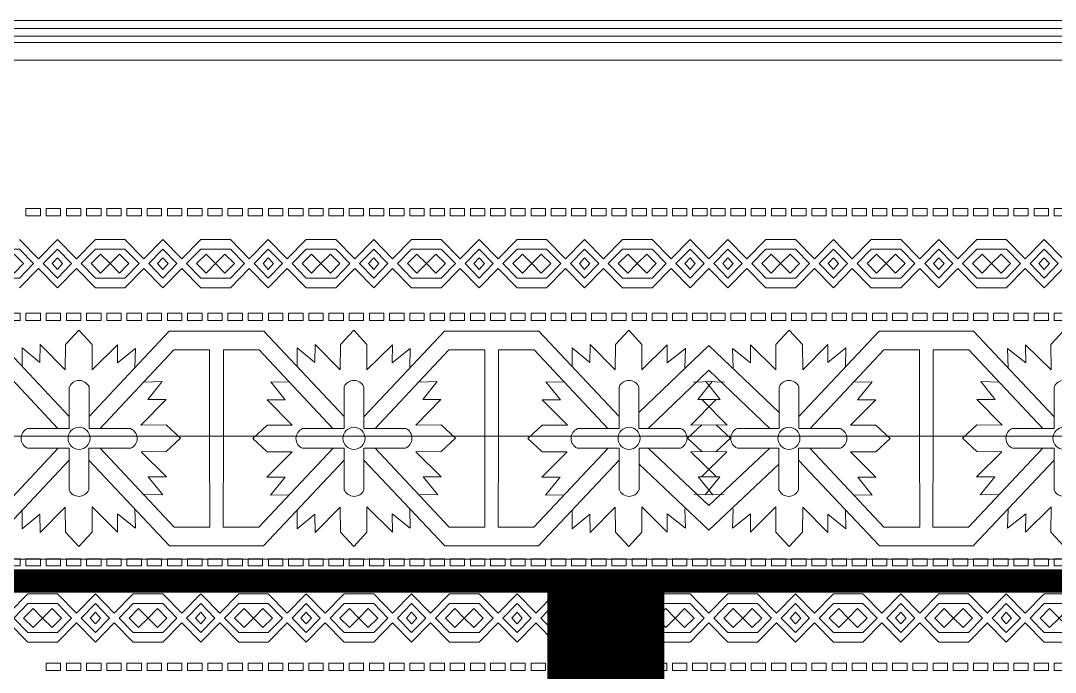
# Model space of a CAD drawing. Header units: inches. Extents: x -813 to 82, y -70 to 268.
# Drawn here: x -101.35 to -57.18, y 88.01 to 115.85 of the extents above; entities that cross this region are included whole.
import ezdxf

# ---------------------------------------------------------------- set-up
doc = ezdxf.new("R2010")
doc.units = ezdxf.units.IN
doc.header["$MEASUREMENT"] = 0
for name, color, linetype, lineweight, true_color in [('Blue', 7, 'Continuous', 0, 0x1081b2), ('Brown', 7, 'Continuous', 0, 0x653e10), ('Cream', 7, 'Continuous', 0, 0xbdbc8f), ('Golden', 7, 'Continuous', 0, 0xefe861), ('Lines', 1, 'Continuous', 5, 0xff0000), ('Orange', 7, 'Continuous', 0, 0xffad5c), ('Sky Blue', 7, 'Continuous', 0, 0x7dc1de)]:
    doc.layers.add(name, color=color, linetype=linetype, lineweight=lineweight, true_color=true_color)
doc.layers.add('Partition Wall', color=6, linetype='Continuous', lineweight=0)
doc.layers.add('Rugs', color=201, linetype='Continuous')
doc.layers.add('Section Line', color=8, linetype='Continuous', plot=False)

# ---------------------------------------------------------------- blocks, each defined once
blk = doc.blocks.new('*U154')
at = {"layer": 'Sky Blue'}
blk.add_lwpolyline([(19.5, 4.8), (19.5, -4.8), (0, -4.8), (0, 4.8)], close=True, dxfattribs=at)
blk = doc.blocks.new('*U155')
at = {"layer": 'Sky Blue', "color": 0, "linetype": 'ByBlock', "lineweight": -2, "transparency": 16777216, "rotation": 90}
for p in [(54814450799.23846, 30362875033.66049), (54814450799.23846, 30362875006.40363), (54814450799.23846, 30362874979.14676), (54814450799.23846, 30362874951.8899), (54814450799.23846, 30362874924.63304), (54814450799.23846, 30362874897.37617), (54814450799.23846, 30362874870.11931), (54814450799.23846, 30362874842.86245), (54814450799.23846, 30362874815.60558), (54814450799.23846, 30362874788.34872), (54814450799.23846, 30362874761.09186), (54814450799.23846, 30362874733.835), (54814450799.23846, 30362874706.57813), (54814450799.23846, 30362874679.32127), (54814450799.23846, 30362874652.0644), (54814450799.23846, 30362874624.80754), (54814450799.23846, 30362874597.55068), (54814450799.23846, 30362874570.29382), (54814450799.23846, 30362874543.03695), (54814450799.23846, 30362874515.78009), (54814450799.23846, 30362874488.52323), (54814450799.23846, 30362874461.26636), (54814450799.23846, 30362874434.0095), (54814450799.23846, 30362874406.75264), (54814450799.23846, 30362874379.49577), (54814450799.23846, 30362874352.23891), (54814450799.23846, 30362874324.98205), (54814450799.23846, 30362874297.72519), (54814450799.23846, 30362874270.46832), (54814450799.23846, 30362874243.21146), (54814450799.23846, 30362874215.95459), (54814450799.23846, 30362874188.69773), (54814450799.23846, 30362874161.44087)]:
    blk.add_blockref('*U154', p, dxfattribs=at)
blk = doc.blocks.new('*U186')
at = {"layer": 'Sky Blue'}
blk.add_lwpolyline([(19.5, 4.8), (19.5, -4.8), (0, -4.8), (0, 4.8), (19.5, 4.8)], dxfattribs=at)
blk = doc.blocks.new('*U187')
at = {"layer": 'Golden', "color": 0, "linetype": 'ByBlock', "lineweight": -2, "transparency": 16777216, "rotation": 90}
for p in [(54814450658.27963, 30362875197.20167), (54814450658.27963, 30362875169.94481), (54814450658.27963, 30362875142.68794), (54814450658.27963, 30362875115.43108), (54814450658.27963, 30362875088.17421), (54814450658.27963, 30362875060.91735), (54814450658.27963, 30362875033.66049), (54814450658.27963, 30362875006.40363), (54814450658.27963, 30362874979.14676), (54814450658.27963, 30362874951.8899), (54814450658.27963, 30362874924.63304), (54814450658.27963, 30362874897.37617), (54814450658.27963, 30362874870.11931), (54814450658.27963, 30362874842.86245), (54814450658.27963, 30362874815.60558), (54814450658.27963, 30362874788.34872), (54814450658.27963, 30362874761.09186), (54814450658.27963, 30362874733.835), (54814450658.27963, 30362874706.57813), (54814450658.27963, 30362874679.32127), (54814450658.27963, 30362874652.0644), (54814450658.27963, 30362874624.80754), (54814450658.27963, 30362874597.55068), (54814450658.27963, 30362874570.29382), (54814450658.27963, 30362874543.03695), (54814450658.27963, 30362874515.78009), (54814450658.27963, 30362874488.52323), (54814450658.27963, 30362874461.26636), (54814450658.27963, 30362874434.0095), (54814450658.27963, 30362874406.75264), (54814450658.27963, 30362874379.49577), (54814450658.27963, 30362874352.23891), (54814450658.27963, 30362874324.98205), (54814450658.27963, 30362874297.72519), (54814450658.27963, 30362874270.46832), (54814450658.27963, 30362874243.21146), (54814450658.27963, 30362874215.95459), (54814450658.27963, 30362874188.69773), (54814450658.27963, 30362874161.44087)]:
    blk.add_blockref('*U186', p, dxfattribs=at)
blk = doc.blocks.new('*U175')
at = {"layer": 'Sky Blue'}
blk.add_lwpolyline([(19.5, 4.8), (19.5, -4.8), (0, -4.8), (0, 4.8), (19.5, 4.8)], dxfattribs=at)
blk = doc.blocks.new('*U176')
at = {"layer": 'Golden', "color": 0, "linetype": 'ByBlock', "lineweight": -2, "transparency": 16777216, "rotation": 90}
for p in [(54814450326.7437, 30362875524.28402), (54814450326.7437, 30362875497.02716), (54814450326.7437, 30362875469.7703), (54814450326.7437, 30362875442.51344), (54814450326.7437, 30362875415.25657), (54814450326.7437, 30362875387.99971), (54814450326.7437, 30362875360.74285), (54814450326.7437, 30362875333.48598), (54814450326.7437, 30362875306.22912), (54814450326.7437, 30362875278.97226), (54814450326.7437, 30362875251.71539), (54814450326.7437, 30362875224.45853), (54814450326.7437, 30362875197.20167), (54814450326.7437, 30362875169.94481), (54814450326.7437, 30362875142.68794), (54814450326.7437, 30362875115.43108), (54814450326.7437, 30362875088.17421), (54814450326.7437, 30362875060.91735), (54814450326.7437, 30362875033.66049), (54814450326.7437, 30362875006.40363), (54814450326.7437, 30362874979.14676), (54814450326.7437, 30362874951.8899), (54814450326.7437, 30362874924.63304), (54814450326.7437, 30362874897.37617), (54814450326.7437, 30362874870.11931), (54814450326.7437, 30362874842.86245), (54814450326.7437, 30362874815.60558), (54814450326.7437, 30362874788.34872), (54814450326.7437, 30362874761.09186), (54814450326.7437, 30362874733.835), (54814450326.7437, 30362874706.57813), (54814450326.7437, 30362874679.32127), (54814450326.7437, 30362874652.0644), (54814450326.7437, 30362874624.80754), (54814450326.7437, 30362874597.55068), (54814450326.7437, 30362874570.29382), (54814450326.7437, 30362874543.03695), (54814450326.7437, 30362874515.78009), (54814450326.7437, 30362874488.52323), (54814450326.7437, 30362874461.26636), (54814450326.7437, 30362874434.0095), (54814450326.7437, 30362874406.75264), (54814450326.7437, 30362874379.49577), (54814450326.7437, 30362874352.23891), (54814450326.7437, 30362874324.98205), (54814450326.7437, 30362874297.72519), (54814450326.7437, 30362874270.46832), (54814450326.7437, 30362874243.21146), (54814450326.7437, 30362874215.95459), (54814450326.7437, 30362874188.69773), (54814450326.7437, 30362874161.44087)]:
    blk.add_blockref('*U175', p, dxfattribs=at)
blk = doc.blocks.new('*U161')
at = {"layer": 'Sky Blue'}
blk.add_lwpolyline([(19.5, 4.8), (19.5, -4.8), (0, -4.8), (0, 4.8), (19.5, 4.8)], dxfattribs=at)
blk = doc.blocks.new('*U162')
at = {"layer": 'Golden', "color": 0, "linetype": 'ByBlock', "lineweight": -2, "transparency": 16777216, "rotation": 90}
for p in [(54814450185.48431, 30362875060.91735), (54814450185.48431, 30362875033.66049), (54814450185.48431, 30362875006.40363), (54814450185.48431, 30362874979.14676), (54814450185.48431, 30362874951.8899), (54814450185.48431, 30362874924.63304), (54814450185.48431, 30362874897.37617), (54814450185.48431, 30362874870.11931), (54814450185.48431, 30362874842.86245), (54814450185.48431, 30362874815.60558), (54814450185.48431, 30362874788.34872), (54814450185.48431, 30362874761.09186), (54814450185.48431, 30362874733.835), (54814450185.48431, 30362874706.57813), (54814450185.48431, 30362874679.32127), (54814450185.48431, 30362874652.0644), (54814450185.48431, 30362874624.80754), (54814450185.48431, 30362874597.55068), (54814450185.48431, 30362874570.29382), (54814450185.48431, 30362874543.03695), (54814450185.48431, 30362874515.78009), (54814450185.48431, 30362874488.52323), (54814450185.48431, 30362874461.26636), (54814450185.48431, 30362874434.0095), (54814450185.48431, 30362874406.75264), (54814450185.48431, 30362874379.49577), (54814450185.48431, 30362874352.23891), (54814450185.48431, 30362874324.98205), (54814450185.48431, 30362874297.72519), (54814450185.48431, 30362874270.46832), (54814450185.48431, 30362874243.21146), (54814450185.48431, 30362874215.95459), (54814450185.48431, 30362874188.69773), (54814450185.48431, 30362874161.44087)]:
    blk.add_blockref('*U161', p, dxfattribs=at)
blk = doc.blocks.new('*U127')
at = {"layer": 'Sky Blue'}
blk.add_lwpolyline([(19.5, 4.8), (19.5, -4.8), (0, -4.8), (0, 4.8)], close=True, dxfattribs=at)
blk = doc.blocks.new('*U128')
at = {"layer": 'Sky Blue', "color": 0, "linetype": 'ByBlock', "lineweight": -2, "transparency": 16777216, "rotation": 90}
for p in [(54814450799.23846, 30362875033.66049), (54814450799.23846, 30362875006.40363), (54814450799.23846, 30362874979.14676), (54814450799.23846, 30362874951.8899), (54814450799.23846, 30362874924.63304), (54814450799.23846, 30362874897.37617), (54814450799.23846, 30362874870.11931), (54814450799.23846, 30362874842.86245), (54814450799.23846, 30362874815.60558), (54814450799.23846, 30362874788.34872), (54814450799.23846, 30362874761.09186), (54814450799.23846, 30362874733.835), (54814450799.23846, 30362874706.57813), (54814450799.23846, 30362874679.32127), (54814450799.23846, 30362874652.0644), (54814450799.23846, 30362874624.80754), (54814450799.23846, 30362874597.55068), (54814450799.23846, 30362874570.29382), (54814450799.23846, 30362874543.03695), (54814450799.23846, 30362874515.78009), (54814450799.23846, 30362874488.52323), (54814450799.23846, 30362874461.26636), (54814450799.23846, 30362874434.0095), (54814450799.23846, 30362874406.75264), (54814450799.23846, 30362874379.49577), (54814450799.23846, 30362874352.23891), (54814450799.23846, 30362874324.98205), (54814450799.23846, 30362874297.72519), (54814450799.23846, 30362874270.46832), (54814450799.23846, 30362874243.21146), (54814450799.23846, 30362874215.95459), (54814450799.23846, 30362874188.69773), (54814450799.23846, 30362874161.44087)]:
    blk.add_blockref('*U127', p, dxfattribs=at)
blk = doc.blocks.new('*U136')
at = {"layer": 'Sky Blue'}
blk.add_lwpolyline([(19.5, 4.8), (19.5, -4.8), (0, -4.8), (0, 4.8), (19.5, 4.8)], dxfattribs=at)
blk = doc.blocks.new('*U137')
at = {"layer": 'Golden', "color": 0, "linetype": 'ByBlock', "lineweight": -2, "transparency": 16777216, "rotation": 90}
for p in [(54814450658.27963, 30362875197.20167), (54814450658.27963, 30362875169.94481), (54814450658.27963, 30362875142.68794), (54814450658.27963, 30362875115.43108), (54814450658.27963, 30362875088.17421), (54814450658.27963, 30362875060.91735), (54814450658.27963, 30362875033.66049), (54814450658.27963, 30362875006.40363), (54814450658.27963, 30362874979.14676), (54814450658.27963, 30362874951.8899), (54814450658.27963, 30362874924.63304), (54814450658.27963, 30362874897.37617), (54814450658.27963, 30362874870.11931), (54814450658.27963, 30362874842.86245), (54814450658.27963, 30362874815.60558), (54814450658.27963, 30362874788.34872), (54814450658.27963, 30362874761.09186), (54814450658.27963, 30362874733.835), (54814450658.27963, 30362874706.57813), (54814450658.27963, 30362874679.32127), (54814450658.27963, 30362874652.0644), (54814450658.27963, 30362874624.80754), (54814450658.27963, 30362874597.55068), (54814450658.27963, 30362874570.29382), (54814450658.27963, 30362874543.03695), (54814450658.27963, 30362874515.78009), (54814450658.27963, 30362874488.52323), (54814450658.27963, 30362874461.26636), (54814450658.27963, 30362874434.0095), (54814450658.27963, 30362874406.75264), (54814450658.27963, 30362874379.49577), (54814450658.27963, 30362874352.23891), (54814450658.27963, 30362874324.98205), (54814450658.27963, 30362874297.72519), (54814450658.27963, 30362874270.46832), (54814450658.27963, 30362874243.21146), (54814450658.27963, 30362874215.95459), (54814450658.27963, 30362874188.69773), (54814450658.27963, 30362874161.44087)]:
    blk.add_blockref('*U136', p, dxfattribs=at)
blk = doc.blocks.new('*U148')
at = {"layer": 'Sky Blue'}
blk.add_lwpolyline([(19.5, 4.8), (19.5, -4.8), (0, -4.8), (0, 4.8), (19.5, 4.8)], dxfattribs=at)
blk = doc.blocks.new('*U149')
at = {"layer": 'Golden', "color": 0, "linetype": 'ByBlock', "lineweight": -2, "transparency": 16777216, "rotation": 90}
for p in [(54814450326.7437, 30362875524.28402), (54814450326.7437, 30362875497.02716), (54814450326.7437, 30362875469.7703), (54814450326.7437, 30362875442.51344), (54814450326.7437, 30362875415.25657), (54814450326.7437, 30362875387.99971), (54814450326.7437, 30362875360.74285), (54814450326.7437, 30362875333.48598), (54814450326.7437, 30362875306.22912), (54814450326.7437, 30362875278.97226), (54814450326.7437, 30362875251.71539), (54814450326.7437, 30362875224.45853), (54814450326.7437, 30362875197.20167), (54814450326.7437, 30362875169.94481), (54814450326.7437, 30362875142.68794), (54814450326.7437, 30362875115.43108), (54814450326.7437, 30362875088.17421), (54814450326.7437, 30362875060.91735), (54814450326.7437, 30362875033.66049), (54814450326.7437, 30362875006.40363), (54814450326.7437, 30362874979.14676), (54814450326.7437, 30362874951.8899), (54814450326.7437, 30362874924.63304), (54814450326.7437, 30362874897.37617), (54814450326.7437, 30362874870.11931), (54814450326.7437, 30362874842.86245), (54814450326.7437, 30362874815.60558), (54814450326.7437, 30362874788.34872), (54814450326.7437, 30362874761.09186), (54814450326.7437, 30362874733.835), (54814450326.7437, 30362874706.57813), (54814450326.7437, 30362874679.32127), (54814450326.7437, 30362874652.0644), (54814450326.7437, 30362874624.80754), (54814450326.7437, 30362874597.55068), (54814450326.7437, 30362874570.29382), (54814450326.7437, 30362874543.03695), (54814450326.7437, 30362874515.78009), (54814450326.7437, 30362874488.52323), (54814450326.7437, 30362874461.26636), (54814450326.7437, 30362874434.0095), (54814450326.7437, 30362874406.75264), (54814450326.7437, 30362874379.49577), (54814450326.7437, 30362874352.23891), (54814450326.7437, 30362874324.98205), (54814450326.7437, 30362874297.72519), (54814450326.7437, 30362874270.46832), (54814450326.7437, 30362874243.21146), (54814450326.7437, 30362874215.95459), (54814450326.7437, 30362874188.69773), (54814450326.7437, 30362874161.44087)]:
    blk.add_blockref('*U148', p, dxfattribs=at)
blk = doc.blocks.new('*U146')
at = {"layer": 'Sky Blue'}
blk.add_lwpolyline([(19.5, 4.8), (19.5, -4.8), (0, -4.8), (0, 4.8), (19.5, 4.8)], dxfattribs=at)
blk = doc.blocks.new('*U147')
at = {"layer": 'Golden', "color": 0, "linetype": 'ByBlock', "lineweight": -2, "transparency": 16777216, "rotation": 90}
for p in [(54814450185.48431, 30362874624.80754), (54814450185.48431, 30362874597.55068), (54814450185.48431, 30362874570.29382), (54814450185.48431, 30362874543.03695), (54814450185.48431, 30362874515.78009), (54814450185.48431, 30362874488.52323), (54814450185.48431, 30362874461.26636), (54814450185.48431, 30362874434.0095), (54814450185.48431, 30362874406.75264), (54814450185.48431, 30362874379.49577), (54814450185.48431, 30362874352.23891), (54814450185.48431, 30362874324.98205), (54814450185.48431, 30362874297.72519), (54814450185.48431, 30362874270.46832), (54814450185.48431, 30362874243.21146), (54814450185.48431, 30362874215.95459), (54814450185.48431, 30362874188.69773), (54814450185.48431, 30362874161.44087)]:
    blk.add_blockref('*U146', p, dxfattribs=at)
blk = doc.blocks.new('Carpet 3')
at = {"layer": 'Blue'}
for points in [[(772.7, 2719.5), (772.7, 2663.4)], [(799.3, 2719.8), (799.3, 2663.2)], [(716, 2663.4), (772.7, 2663.4)], [(855.4, 2663.2), (799.3, 2663.2)], [(716.4, 2636.8), (772.5, 2636.8)], [(772.5, 2580.2), (772.5, 2636.8)], [(799, 2580.5), (799, 2636.6)], [(855.7, 2636.6), (799, 2636.6)], [(772.5, 2349), (772.5, 2292.3), (716.4, 2292.3)], [(855.7, 2292.5), (799, 2292.5), (799, 2348.6)], [(772.7, 2209.6), (772.7, 2265.7), (716, 2265.7)], [(799.3, 2209.3), (799.3, 2265.9), (855.4, 2265.9)], [(772.5, 1977.9), (772.5, 1921.2), (716.4, 1921.2)], [(855.7, 1921.4), (799, 1921.4), (799, 1977.5)], [(772.7, 1838.5), (772.7, 1894.6), (716, 1894.6)], [(799.3, 1838.2), (799.3, 1894.9), (855.4, 1894.9)], [(772.7, 1761.9), (772.7, 1705.8), (716, 1705.8)], [(799.3, 1762.2), (799.3, 1705.6), (855.4, 1705.6)], [(772.5, 1622.6), (772.5, 1679.2), (716.4, 1679.2)], [(855.7, 1679), (799, 1679), (799, 1622.9)], [(772.7, 1390.8), (772.7, 1334.7), (716, 1334.7)], [(799.3, 1391.2), (799.3, 1334.5), (855.4, 1334.5)]]:
    blk.add_lwpolyline(points, dxfattribs=at)
for centre, start, end in [((786, 2713.7), 24.7141, 156.7416), ((722.1, 2650.2), 114.7141, 246.7416), ((849.6, 2649.8), 294.7141, 66.7416), ((785.7, 2586.2), 204.7141, 336.7416), ((785.7, 2342.9), 23.2585, 155.2859), ((722.1, 2278.9), 113.2584, 245.2859), ((849.6, 2279.3), 293.2584, 65.2859), ((786, 2215.4), 203.2585, 335.2859), ((785.7, 1971.8), 23.2585, 155.2859), ((722.1, 1907.8), 113.2584, 245.2859), ((849.6, 1908.2), 293.2584, 65.2859), ((786, 1844.3), 203.2585, 335.2859), ((786, 1756.2), 24.7141, 156.7415), ((722.1, 1692.6), 114.7141, 246.7416), ((849.6, 1692.2), 294.7141, 66.7416), ((785.7, 1628.7), 204.7141, 336.7415), ((786, 1385.1), 24.7141, 156.7415), ((722.1, 1321.5), 114.7141, 246.7416), ((849.6, 1321.1), 294.7141, 66.7416)]:
    blk.add_arc(centre, 14.5, start, end, dxfattribs=at)
at = {"layer": 'Brown'}
for p, q in [((1339.1, 3589.3), (1339.1, 11.8)), ((1328.8, 3577.2), (1328.8, 21.3)), ((1320.2, 3570.2), (1320.2, 30.4)), ((1296.4, 3544.2), (1296.4, 54.2))]:
    blk.add_line(p, q, dxfattribs=at)
for points in [[(1009.1, 2763.2), (1021.8, 2750.4), (1009.1, 2737.7), (1021.8, 2724.9), (1034.4, 2737.7), (1021.8, 2750.4), (1034.4, 2763.2), (1021.8, 2776)], [(530.7, 2712), (543.4, 2699.3), (530.7, 2686.5), (543.4, 2673.7), (556.1, 2686.5), (543.4, 2699.3), (556.1, 2712), (543.4, 2724.8)], [(1021.8, 2686.3), (1029.6, 2679.3), (1021.8, 2672.2), (1014, 2679.3)], [(543.4, 2635.1), (551.2, 2628.1), (543.4, 2621.1), (535.6, 2628.1)], [(1009.1, 2621), (1021.8, 2608.2), (1009.1, 2595.4), (1021.8, 2582.7), (1034.4, 2595.4), (1021.8, 2608.2), (1034.4, 2621), (1021.8, 2633.7)], [(530.7, 2569.8), (543.4, 2557), (530.7, 2544.3), (543.4, 2531.5), (556.1, 2544.3), (543.4, 2557), (556.1, 2569.8), (543.4, 2582.6)], [(1021.8, 2544.1), (1029.6, 2537), (1021.8, 2530), (1014, 2537)], [(543.4, 2492.9), (551.2, 2485.9), (543.4, 2478.8), (535.6, 2485.9)], [(1009.1, 2478.7), (1021.8, 2466), (1009.1, 2453.2), (1021.8, 2440.4), (1034.4, 2453.2), (1021.8, 2466), (1034.4, 2478.7), (1021.8, 2491.5)], [(530.7, 2427.5), (543.4, 2414.8), (530.7, 2402), (543.4, 2389.3), (556.1, 2402), (543.4, 2414.8), (556.1, 2427.5), (543.4, 2440.3)], [(1021.8, 2401.8), (1029.6, 2394.8), (1021.8, 2387.7), (1014, 2394.8)], [(543.4, 2350.7), (551.2, 2343.6), (543.4, 2336.6), (535.6, 2343.6)], [(1009.1, 2336.5), (1021.8, 2323.7), (1009.1, 2310.9), (1021.8, 2298.2), (1034.4, 2310.9), (1021.8, 2323.7), (1034.4, 2336.5), (1021.8, 2349.2)], [(530.7, 2285.3), (543.4, 2272.5), (530.7, 2259.8), (543.4, 2247), (556.1, 2259.8), (543.4, 2272.5), (556.1, 2285.3), (543.4, 2298.1)], [(1021.8, 2259.6), (1029.6, 2252.5), (1021.8, 2245.5), (1014, 2252.5)], [(543.4, 2208.4), (551.2, 2201.4), (543.4, 2194.3), (535.6, 2201.4)], [(1009.1, 2194.2), (1021.8, 2181.5), (1009.1, 2168.7), (1021.8, 2155.9), (1034.4, 2168.7), (1021.8, 2181.5), (1034.4, 2194.2), (1021.8, 2207)], [(530.7, 2143.1), (543.4, 2130.3), (530.7, 2117.5), (543.4, 2104.8), (556.1, 2117.5), (543.4, 2130.3), (556.1, 2143.1), (543.4, 2155.8)], [(1021.8, 2117.3), (1029.6, 2110.3), (1021.8, 2103.2), (1014, 2110.3)], [(543.4, 2066.2), (551.2, 2059.1), (543.4, 2052.1), (535.6, 2059.1)], [(1009.1, 2052), (1021.8, 2039.2), (1009.1, 2026.5), (1021.8, 2013.7), (1034.4, 2026.5), (1021.8, 2039.2), (1034.4, 2052), (1021.8, 2064.7)], [(530.7, 2000.8), (543.4, 1988.1), (530.7, 1975.3), (543.4, 1962.5), (556.1, 1975.3), (543.4, 1988.1), (556.1, 2000.8), (543.4, 2013.6)], [(1021.8, 1975.1), (1029.6, 1968), (1021.8, 1961), (1014, 1968)], [(543.4, 1923.9), (551.2, 1916.9), (543.4, 1909.8), (535.6, 1916.9)], [(1009.1, 1909.7), (1021.8, 1897), (1009.1, 1884.2), (1021.8, 1871.5), (1034.4, 1884.2), (1021.8, 1897), (1034.4, 1909.7), (1021.8, 1922.5)], [(530.7, 1858.6), (543.4, 1845.8), (530.7, 1833.1), (543.4, 1820.3), (556.1, 1833.1), (543.4, 1845.8), (556.1, 1858.6), (543.4, 1871.3)], [(1021.8, 1832.9), (1029.6, 1825.8), (1021.8, 1818.8), (1014, 1825.8)], [(530.7, 1741.9), (543.4, 1754.6), (530.7, 1767.4), (543.4, 1780.2), (556.1, 1767.4), (543.4, 1754.6), (556.1, 1741.9), (543.4, 1729.1)], [(1021.8, 1767.6), (1029.6, 1774.6), (1021.8, 1781.7), (1014, 1774.6)], [(1009.1, 1690.7), (1021.8, 1703.5), (1009.1, 1716.2), (1021.8, 1729), (1034.4, 1716.2), (1021.8, 1703.5), (1034.4, 1690.7), (1021.8, 1677.9)], [(543.4, 1676.5), (551.2, 1683.6), (543.4, 1690.6), (535.6, 1683.6)], [(530.7, 1599.6), (543.4, 1612.4), (530.7, 1625.2), (543.4, 1637.9), (556.1, 1625.2), (543.4, 1612.4), (556.1, 1599.6), (543.4, 1586.9)], [(1021.8, 1625.4), (1029.6, 1632.4), (1021.8, 1639.4), (1014, 1632.4)], [(1009.1, 1548.5), (1021.8, 1561.2), (1009.1, 1574), (1021.8, 1586.7), (1034.4, 1574), (1021.8, 1561.2), (1034.4, 1548.5), (1021.8, 1535.7)], [(543.4, 1534.3), (551.2, 1541.3), (543.4, 1548.4), (535.6, 1541.3)], [(530.7, 1457.4), (543.4, 1470.1), (530.7, 1482.9), (543.4, 1495.7), (556.1, 1482.9), (543.4, 1470.1), (556.1, 1457.4), (543.4, 1444.6)], [(1021.8, 1483.1), (1029.6, 1490.2), (1021.8, 1497.2), (1014, 1490.2)], [(1009.1, 1406.2), (1021.8, 1419), (1009.1, 1431.7), (1021.8, 1444.5), (1034.4, 1431.7), (1021.8, 1419), (1034.4, 1406.2), (1021.8, 1393.5)], [(543.4, 1392), (551.2, 1399.1), (543.4, 1406.1), (535.6, 1399.1)], [(1021.8, 1340.9), (1029.6, 1347.9), (1021.8, 1355), (1014, 1347.9)], [(530.7, 1315.1), (543.4, 1327.9), (530.7, 1340.7), (543.4, 1353.4), (556.1, 1340.7), (543.4, 1327.9), (556.1, 1315.1), (543.4, 1302.4)]]:
    blk.add_lwpolyline(points, close=True, dxfattribs=at)
at = {"layer": 'Cream'}
for points in [[(1002.2, 2770.4), (1002.2, 2730.4), (1021.8, 2711.4), (1041.4, 2730.4), (1041.4, 2770.4), (1021.8, 2789.4)], [(523.8, 2719.2), (523.8, 2679.2), (543.4, 2660.2), (563, 2679.2), (563, 2719.2), (543.4, 2738.2)], [(1002.2, 2679.3), (1021.8, 2660.2), (1041.4, 2679.3), (1021.8, 2698.3)], [(523.8, 2628.1), (543.4, 2609.1), (563, 2628.1), (543.4, 2647.1)], [(1002.2, 2628.1), (1002.2, 2588.2), (1021.8, 2569.1), (1041.4, 2588.2), (1041.4, 2628.1), (1021.8, 2647.2)], [(523.8, 2577), (523.8, 2537), (543.4, 2518), (563, 2537), (563, 2577), (543.4, 2596)], [(1002.2, 2537), (1021.8, 2518), (1041.4, 2537), (1021.8, 2556.1)], [(523.8, 2485.9), (543.4, 2466.8), (563, 2485.9), (543.4, 2504.9)], [(1002.2, 2485.9), (1002.2, 2445.9), (1021.8, 2426.9), (1041.4, 2445.9), (1041.4, 2485.9), (1021.8, 2504.9)], [(523.8, 2434.7), (523.8, 2394.8), (543.4, 2375.7), (563, 2394.8), (563, 2434.7), (543.4, 2453.8)], [(1002.2, 2394.8), (1021.8, 2375.7), (1041.4, 2394.8), (1021.8, 2413.8)], [(523.8, 2343.6), (543.4, 2324.6), (563, 2343.6), (543.4, 2362.6)], [(1002.2, 2343.6), (1002.2, 2303.7), (1021.8, 2284.7), (1041.4, 2303.7), (1041.4, 2343.6), (1021.8, 2362.7)], [(523.8, 2292.5), (523.8, 2252.5), (543.4, 2233.5), (563, 2252.5), (563, 2292.5), (543.4, 2311.5)], [(1002.2, 2252.5), (1021.8, 2233.5), (1041.4, 2252.5), (1021.8, 2271.6)], [(523.8, 2201.4), (543.4, 2182.3), (563, 2201.4), (543.4, 2220.4)], [(1002.2, 2201.4), (1002.2, 2161.4), (1021.8, 2142.4), (1041.4, 2161.4), (1041.4, 2201.4), (1021.8, 2220.4)], [(523.8, 2150.2), (523.8, 2110.3), (543.4, 2091.2), (563, 2110.3), (563, 2150.2), (543.4, 2169.3)], [(1002.2, 2110.3), (1021.8, 2091.3), (1041.4, 2110.3), (1021.8, 2129.3)], [(523.8, 2059.1), (543.4, 2040.1), (563, 2059.1), (543.4, 2078.2)], [(1002.2, 2059.2), (1002.2, 2019.2), (1021.8, 2000.2), (1041.4, 2019.2), (1041.4, 2059.2), (1021.8, 2078.2)], [(523.8, 2008), (523.8, 1968), (543.4, 1949), (563, 1968), (563, 2008), (543.4, 2027)], [(1002.2, 1968), (1021.8, 1949), (1041.4, 1968), (1021.8, 1987.1)], [(523.8, 1916.9), (543.4, 1897.8), (563, 1916.9), (543.4, 1935.9)], [(1002.2, 1916.9), (1002.2, 1877), (1021.8, 1857.9), (1041.4, 1877), (1041.4, 1916.9), (1021.8, 1936)], [(523.8, 1865.8), (523.8, 1825.8), (543.4, 1806.8), (563, 1825.8), (563, 1865.8), (543.4, 1884.8)], [(1002.2, 1825.8), (1021.8, 1806.8), (1041.4, 1825.8), (1021.8, 1844.8)], [(523.8, 1734.7), (523.8, 1774.7), (543.4, 1793.7), (563, 1774.7), (563, 1734.7), (543.4, 1715.7)], [(1002.2, 1774.6), (1021.8, 1793.7), (1041.4, 1774.6), (1021.8, 1755.6)], [(1002.2, 1683.5), (1002.2, 1723.5), (1021.8, 1742.5), (1041.4, 1723.5), (1041.4, 1683.5), (1021.8, 1664.5)], [(523.8, 1683.6), (543.4, 1702.6), (563, 1683.6), (543.4, 1664.5)], [(523.8, 1592.5), (523.8, 1632.4), (543.4, 1651.4), (563, 1632.4), (563, 1592.5), (543.4, 1573.4)], [(1002.2, 1632.4), (1021.8, 1651.4), (1041.4, 1632.4), (1021.8, 1613.4)], [(1002.2, 1541.3), (1002.2, 1581.2), (1021.8, 1600.3), (1041.4, 1581.2), (1041.4, 1541.3), (1021.8, 1522.3)], [(523.8, 1541.3), (543.4, 1560.4), (563, 1541.3), (543.4, 1522.3)], [(523.8, 1450.2), (523.8, 1490.2), (543.4, 1509.2), (563, 1490.2), (563, 1450.2), (543.4, 1431.2)], [(1002.2, 1490.2), (1021.8, 1509.2), (1041.4, 1490.2), (1021.8, 1471.1)], [(1002.2, 1399), (1002.2, 1439), (1021.8, 1458), (1041.4, 1439), (1041.4, 1399), (1021.8, 1380)], [(523.8, 1399.1), (543.4, 1418.1), (563, 1399.1), (543.4, 1380)], [(523.8, 1308), (523.8, 1347.9), (543.4, 1367), (563, 1347.9), (563, 1308), (543.4, 1288.9)], [(1002.2, 1347.9), (1021.8, 1366.9), (1041.4, 1347.9), (1021.8, 1328.9)]]:
    blk.add_lwpolyline(points, close=True, dxfattribs=at)
for centre in [(785.9, 2650), (785.9, 2279.1), (785.9, 1908), (785.9, 1692.4), (785.9, 1321.3)]:
    blk.add_circle(centre, 14.9, dxfattribs=at)
at = {"layer": 'Golden'}
blk.add_line((1349.8, 3600.4), (1349.8, 0), dxfattribs=at)
at = {"layer": 'Lines'}
for points in [[(537, 2744.8), (510.8, 2719.2), (510.8, 2679.3)], [(549.8, 2744.8), (576, 2719.2), (576, 2679.3)], [(690.8, 2574.7), (664.5, 2574.1), (684, 2598.4), (659.4, 2598.3), (693.3, 2632.6), (659.3, 2632.5), (639.8, 2650.3), (659.2, 2668.4), (693.2, 2668.6), (658.9, 2702.6), (683.5, 2702.8), (663.8, 2726.9), (689.1, 2726.6)], [(881, 2574.7), (907.2, 2574.1), (887.7, 2598.4), (912.3, 2598.3), (878.4, 2632.6), (912.4, 2632.5), (931.9, 2650.3), (912.6, 2668.4), (878.6, 2668.6), (912.8, 2702.6), (888.2, 2702.8), (907.9, 2726.9), (882.6, 2726.6)], [(989.2, 2730.4), (1015.4, 2704.8)], [(1054.4, 2730.4), (1028.2, 2704.8)], [(1015.4, 2704.8), (989.2, 2679.3), (1015.4, 2653.7)], [(1028.2, 2704.8), (1054.4, 2679.3), (1028.2, 2653.7)], [(510.8, 2679.3), (537, 2653.7)], [(576, 2679.3), (549.8, 2653.7)], [(537, 2653.7), (510.8, 2628.1), (537, 2602.5)], [(549.8, 2653.7), (576, 2628.1), (549.8, 2602.5)], [(1015.4, 2653.7), (989.2, 2628.1), (989.2, 2588.2)], [(1028.2, 2653.7), (1054.4, 2628.1), (1054.4, 2588.2)], [(537, 2602.5), (510.8, 2576.9), (510.8, 2537)], [(549.8, 2602.5), (576, 2576.9), (576, 2537)], [(989.2, 2588.2), (1015.4, 2562.6)], [(1054.4, 2588.2), (1028.2, 2562.6)], [(861.8, 2563.1), (862.5, 2537.8), (838.2, 2557.3), (838.2, 2532.7), (803.9, 2566.6), (804, 2532.6), (786.2, 2513.1), (768.2, 2532.4), (767.9, 2566.4), (734, 2532.2), (733.8, 2556.8), (709.7, 2537.1), (710, 2562.4)], [(1015.4, 2562.6), (989.2, 2537), (1015.4, 2511.4)], [(1028.2, 2562.6), (1054.4, 2537), (1028.2, 2511.4)], [(510.8, 2537), (537, 2511.4)], [(576, 2537), (549.8, 2511.4)], [(537, 2511.4), (510.8, 2485.9), (537, 2460.3)], [(549.8, 2511.4), (576, 2485.9), (549.8, 2460.3)], [(1015.4, 2511.5), (989.2, 2485.9), (989.2, 2445.9)], [(1028.2, 2511.5), (1054.4, 2485.9), (1054.4, 2445.9)], [(537, 2460.3), (510.8, 2434.7), (510.8, 2394.8)], [(549.8, 2460.3), (576, 2434.7), (576, 2394.8)], [(989.2, 2445.9), (1015.4, 2420.4)], [(1054.4, 2445.9), (1028.2, 2420.4)], [(861.6, 2366), (862.2, 2391.3), (837.9, 2371.8), (837.9, 2396.4), (803.7, 2362.4), (803.7, 2396.4), (785.9, 2415.8), (767.9, 2396.4), (767.7, 2362.5), (733.7, 2396.6), (733.6, 2372), (709.4, 2391.7), (709.8, 2366.3)], [(1015.4, 2420.4), (989.2, 2394.8), (1015.4, 2369.2)], [(1028.2, 2420.4), (1054.4, 2394.8), (1028.2, 2369.2)], [(510.8, 2394.8), (537, 2369.2)], [(576, 2394.8), (549.8, 2369.2)], [(537, 2369.2), (510.8, 2343.6), (537, 2318)], [(549.8, 2369.2), (576, 2343.6), (549.8, 2318)], [(1015.4, 2369.2), (989.2, 2343.6), (989.2, 2303.7)], [(1028.2, 2369.2), (1054.4, 2343.6), (1054.4, 2303.7)], [(690.8, 2203.9), (664.5, 2203.2), (684, 2227.5), (659.4, 2227.4), (693.3, 2261.7), (659.3, 2261.6), (639.8, 2279.5), (659.2, 2297.5), (693.2, 2297.8), (658.9, 2331.7), (683.5, 2331.9), (663.8, 2356), (689.1, 2355.7)], [(881, 2203.9), (907.2, 2203.2), (887.7, 2227.5), (912.3, 2227.4), (878.4, 2261.7), (912.4, 2261.6), (931.9, 2279.5), (912.6, 2297.5), (878.6, 2297.8), (912.8, 2331.7), (888.2, 2331.9), (907.9, 2356), (882.6, 2355.7)], [(537, 2318), (510.8, 2292.5), (510.8, 2252.5)], [(549.8, 2318), (576, 2292.5), (576, 2252.5)], [(989.2, 2303.7), (1015.4, 2278.1)], [(1054.4, 2303.7), (1028.2, 2278.1)], [(1015.4, 2278.1), (989.2, 2252.5), (1015.4, 2227)], [(1028.2, 2278.1), (1054.4, 2252.5), (1028.2, 2227)], [(510.8, 2252.5), (537, 2227)], [(576, 2252.5), (549.8, 2227)], [(537, 2227), (510.8, 2201.4), (537, 2175.8)], [(549.8, 2227), (576, 2201.4), (549.8, 2175.8)], [(1015.4, 2227), (989.2, 2201.4), (989.2, 2161.5)], [(1028.2, 2227), (1054.4, 2201.4), (1054.4, 2161.5)], [(861.8, 2192.2), (862.5, 2166.9), (838.2, 2186.4), (838.2, 2161.8), (803.9, 2195.7), (804, 2161.7), (786.2, 2142.2), (768.2, 2161.6), (767.9, 2195.6), (734, 2161.3), (733.8, 2185.9), (709.7, 2166.2), (710, 2191.6)], [(537, 2175.8), (510.8, 2150.2), (510.8, 2110.3)], [(549.8, 2175.8), (576, 2150.2), (576, 2110.3)], [(989.2, 2161.5), (1015.4, 2135.9)], [(1054.4, 2161.5), (1028.2, 2135.9)], [(1015.4, 2135.9), (989.2, 2110.3), (1015.4, 2084.7)], [(1028.2, 2135.9), (1054.4, 2110.3), (1028.2, 2084.7)], [(510.8, 2110.3), (537, 2084.7)], [(576, 2110.3), (549.8, 2084.7)], [(537, 2084.7), (510.8, 2059.1), (537, 2033.5)], [(549.8, 2084.7), (576, 2059.1), (549.8, 2033.5)], [(1015.4, 2084.7), (989.2, 2059.1), (989.2, 2019.2)], [(1028.2, 2084.7), (1054.4, 2059.1), (1054.4, 2019.2)], [(861.6, 1994.9), (862.2, 2020.2), (837.9, 2000.7), (837.9, 2025.3), (803.7, 1991.3), (803.7, 2025.3), (785.9, 2044.7), (767.9, 2025.4), (767.7, 1991.4), (733.7, 2025.5), (733.6, 2000.9), (709.4, 2020.6), (709.8, 1995.2)], [(537, 2033.6), (510.8, 2008), (510.8, 1968)], [(549.8, 2033.6), (576, 2008), (576, 1968)], [(989.2, 2019.2), (1015.4, 1993.6)], [(1054.4, 2019.2), (1028.2, 1993.6)], [(690.8, 1832.8), (664.5, 1832.1), (684, 1856.4), (659.4, 1856.4), (693.3, 1890.6), (659.3, 1890.6), (639.8, 1908.4), (659.2, 1926.4), (693.2, 1926.7), (658.9, 1960.6), (683.5, 1960.8), (663.8, 1984.9), (689.1, 1984.6)], [(881, 1832.8), (907.2, 1832.1), (887.7, 1856.4), (912.3, 1856.4), (878.4, 1890.6), (912.4, 1890.6), (931.9, 1908.4), (912.6, 1926.4), (878.6, 1926.7), (912.8, 1960.6), (888.2, 1960.8), (907.9, 1984.9), (882.6, 1984.6)], [(1015.4, 1993.6), (989.2, 1968), (1015.4, 1942.5)], [(1028.2, 1993.6), (1054.4, 1968), (1028.2, 1942.5)], [(510.8, 1968), (537, 1942.5)], [(576, 1968), (549.8, 1942.5)], [(537, 1942.5), (510.8, 1916.9), (537, 1891.3)], [(549.8, 1942.5), (576, 1916.9), (549.8, 1891.3)], [(1015.4, 1942.5), (989.2, 1916.9), (989.2, 1877)], [(1028.2, 1942.5), (1054.4, 1916.9), (1054.4, 1877)], [(537, 1891.3), (510.8, 1865.7), (510.8, 1825.8)], [(549.8, 1891.3), (576, 1865.7), (576, 1825.8)], [(989.2, 1877), (1015.4, 1851.4)], [(1054.4, 1877), (1028.2, 1851.4)], [(1015.4, 1851.4), (989.2, 1825.8), (1015.4, 1800.2)], [(1028.2, 1851.4), (1054.4, 1825.8), (1028.2, 1800.2)], [(861.8, 1779.3), (862.5, 1804.6), (838.2, 1785.1), (838.2, 1809.7), (803.9, 1775.8), (804, 1809.8), (786.2, 1829.3), (768.2, 1810), (767.9, 1776), (734, 1810.2), (733.8, 1785.6), (709.7, 1805.3), (710, 1780)], [(510.8, 1825.8), (537, 1800.2)], [(576, 1825.8), (549.8, 1800.2)], [(861.8, 1821.1), (862.5, 1795.8), (838.2, 1815.3), (838.2, 1790.7), (803.9, 1824.6), (804, 1790.7), (786.2, 1771.1), (768.2, 1790.5), (767.9, 1824.5), (734, 1790.2), (733.8, 1814.8), (709.7, 1795.1), (710, 1820.5)], [(510.8, 1774.6), (537, 1800.2)], [(576, 1774.6), (549.8, 1800.2)], [(1015.4, 1749.1), (989.2, 1774.6), (1015.4, 1800.2)], [(1028.2, 1749.1), (1054.4, 1774.6), (1028.2, 1800.2)], [(537, 1709.1), (510.8, 1734.7), (510.8, 1774.6)], [(549.8, 1709.1), (576, 1734.7), (576, 1774.6)], [(690.8, 1767.7), (664.5, 1768.3), (684, 1744), (659.4, 1744.1), (693.3, 1709.8), (659.3, 1709.9), (639.8, 1692.1), (659.2, 1674), (693.2, 1673.8), (658.9, 1639.8), (683.5, 1639.7), (663.8, 1615.5), (689.1, 1615.8)], [(881, 1767.7), (907.2, 1768.3), (887.7, 1744), (912.3, 1744.1), (878.4, 1709.8), (912.4, 1709.9), (931.9, 1692.1), (912.6, 1674), (878.6, 1673.8), (912.8, 1639.8), (888.2, 1639.7), (907.9, 1615.5), (882.6, 1615.8)], [(989.2, 1723.5), (1015.4, 1749.1)], [(1054.4, 1723.5), (1028.2, 1749.1)], [(1015.4, 1658), (989.2, 1683.5), (989.2, 1723.5)], [(1028.2, 1658), (1054.4, 1683.5), (1054.4, 1723.5)], [(537, 1658), (510.8, 1683.6), (537, 1709.1)], [(549.8, 1658), (576, 1683.6), (549.8, 1709.1)], [(510.8, 1632.4), (537, 1658)], [(576, 1632.4), (549.8, 1658)], [(1015.4, 1606.8), (989.2, 1632.4), (1015.4, 1658)], [(1028.2, 1606.8), (1054.4, 1632.4), (1028.2, 1658)], [(537, 1566.9), (510.8, 1592.5), (510.8, 1632.4)], [(549.8, 1566.9), (576, 1592.5), (576, 1632.4)], [(861.6, 1605.5), (862.2, 1580.2), (837.9, 1599.8), (837.9, 1575.2), (803.7, 1609.2), (803.7, 1575.2), (785.9, 1555.7), (767.9, 1575.1), (767.7, 1609.1), (733.7, 1574.9), (733.6, 1599.5), (709.4, 1579.9), (709.8, 1605.2)], [(989.2, 1581.2), (1015.4, 1606.8)], [(1054.4, 1581.2), (1028.2, 1606.8)], [(1015.4, 1515.7), (989.2, 1541.3), (989.2, 1581.2)], [(1028.2, 1515.7), (1054.4, 1541.3), (1054.4, 1581.2)], [(537, 1515.7), (510.8, 1541.3), (537, 1566.9)], [(549.8, 1515.7), (576, 1541.3), (549.8, 1566.9)], [(510.8, 1490.2), (537, 1515.7)], [(576, 1490.2), (549.8, 1515.7)], [(1015.4, 1464.6), (989.2, 1490.2), (1015.4, 1515.7)], [(1028.2, 1464.6), (1054.4, 1490.2), (1028.2, 1515.7)], [(537, 1424.6), (510.8, 1450.2), (510.8, 1490.2)], [(549.8, 1424.6), (576, 1450.2), (576, 1490.2)], [(861.8, 1408.2), (862.5, 1433.5), (838.2, 1414), (838.2, 1438.6), (803.9, 1404.7), (804, 1438.7), (786.2, 1458.2), (768.2, 1438.9), (767.9, 1404.9), (734, 1439.1), (733.8, 1414.6), (709.7, 1434.3), (710, 1408.9)], [(989.2, 1439), (1015.4, 1464.6)], [(1054.4, 1439), (1028.2, 1464.6)], [(1015.4, 1373.5), (989.2, 1399.1), (989.2, 1439)], [(1028.2, 1373.5), (1054.4, 1399.1), (1054.4, 1439)], [(537, 1373.5), (510.8, 1399.1), (537, 1424.7)], [(549.8, 1373.5), (576, 1399.1), (549.8, 1424.7)], [(690.8, 1396.6), (664.5, 1397.3), (684, 1372.9), (659.4, 1373), (693.3, 1338.7), (659.3, 1338.8), (639.8, 1321), (659.2, 1302.9), (693.2, 1302.7), (658.9, 1268.7), (683.5, 1268.6), (663.8, 1244.4), (689.1, 1244.8)], [(881, 1396.6), (907.2, 1397.3), (887.7, 1372.9), (912.3, 1373), (878.4, 1338.7), (912.4, 1338.8), (931.9, 1321), (912.6, 1302.9), (878.6, 1302.7), (912.8, 1268.7), (888.2, 1268.6), (907.9, 1244.4), (882.6, 1244.8)], [(510.8, 1347.9), (537, 1373.5)], [(576, 1347.9), (549.8, 1373.5)], [(1015.4, 1322.3), (989.2, 1347.9), (1015.4, 1373.5)], [(1028.2, 1322.3), (1054.4, 1347.9), (1028.2, 1373.5)], [(537, 1282.4), (510.8, 1308), (510.8, 1347.9)], [(549.8, 1282.4), (576, 1308), (576, 1347.9)]]:
    blk.add_lwpolyline(points, dxfattribs=at)
at = {"layer": 'Orange'}
for p, q in [((751.1, 1894.6), (662.1, 1800.2)), ((820.6, 1894.9), (911.2, 1800.2)), ((772.5, 1882.3), (695.1, 1800.2)), ((799.3, 1882.4), (878, 1800.2)), ((751.1, 1705.8), (662.1, 1800.2)), ((772.5, 1718.2), (695.1, 1800.2)), ((799.3, 1718.1), (878, 1800.2)), ((820.6, 1705.6), (911.2, 1800.2))]:
    blk.add_line(p, q, dxfattribs=at)
for points in [[(666, 2778.3), (772.5, 2678.3)], [(905.6, 2777.9), (799, 2678.5)], [(640.8, 2772.1), (756.4, 2663.2)], [(930.7, 2771.6), (815.2, 2663.4)], [(640.8, 2527.9), (756.4, 2636.8)], [(930.7, 2528.3), (815.2, 2636.6)], [(666, 2521.6), (772.5, 2621.7)], [(905.6, 2522), (799, 2621.5)], [(640.8, 2527.9), (640.8, 2464.1)], [(930.7, 2528.3), (930.7, 2464.6)], [(785.9, 2473.9), (666.2, 2473.5), (666, 2521.6)], [(785.9, 2473.9), (905.6, 2473.9), (905.6, 2522)], [(640.8, 2401.2), (640.8, 2465)], [(930.7, 2400.8), (930.7, 2464.6)], [(785.9, 2455.2), (666.2, 2455.6), (666, 2407.5)], [(785.9, 2455.2), (905.6, 2455.2), (905.6, 2407.1)], [(640.8, 2401.2), (756.4, 2292.3)], [(666, 2407.5), (772.5, 2307.4)], [(905.6, 2407.1), (799, 2307.6)], [(930.7, 2400.8), (815.2, 2292.5)], [(640.8, 2156.8), (756.4, 2265.7)], [(930.7, 2157.2), (815.2, 2265.5)], [(785.9, 2102.8), (666.2, 2102.4), (666, 2150.6), (772.5, 2250.6)], [(785.9, 2102.8), (905.6, 2102.8), (905.6, 2151), (799, 2250.4)], [(640.8, 2156.8), (640.8, 2093)], [(930.7, 2157.2), (930.7, 2029.7)], [(640.8, 2030.2), (640.8, 2093.9)], [(785.9, 2084.2), (666.2, 2084.5), (666, 2036.4)], [(785.9, 2084.2), (905.6, 2084.2), (905.6, 2036)], [(640.8, 2030.2), (756.4, 1921.2)], [(666, 2036.4), (772.5, 1936.3)], [(905.6, 2036), (799, 1936.5)], [(930.7, 2029.7), (815.2, 1921.4)], [(640.8, 1570.3), (756.4, 1679.2)], [(930.7, 1570.8), (815.2, 1679)], [(666, 1564.1), (772.5, 1664.1)], [(905.6, 1564.5), (799, 1663.9)], [(640.8, 1570.3), (640.8, 1506.5)], [(785.9, 1516.3), (666.2, 1515.9), (666, 1564.1)], [(785.9, 1516.3), (905.6, 1516.3), (905.6, 1564.5)], [(930.7, 1443.2), (930.7, 1570.8)], [(640.8, 1443.7), (640.8, 1507.5)], [(785.9, 1497.7), (666.2, 1498.1), (666, 1449.9), (772.5, 1349.8)], [(785.9, 1497.7), (905.6, 1497.7), (905.6, 1449.5), (799, 1350)], [(640.8, 1443.7), (756.4, 1334.7)], [(930.7, 1443.2), (815.2, 1334.9)]]:
    blk.add_lwpolyline(points, dxfattribs=at)
at = {"layer": 'Golden', "xscale": -1}
for name in ['*U162', '*U176', '*U187']:
    blk.add_blockref(name, (54814451276.7, -30362872358.7), dxfattribs=at)
at = {"layer": 'Golden', "rotation": 180}
for name in ['*U137', '*U149', '*U147']:
    blk.add_blockref(name, (54814451276.7, 30362875959.2), dxfattribs=at)
at = {"layer": 'Sky Blue', "xscale": -1}
blk.add_blockref('*U155', (54814451276.7, -30362872358.7), dxfattribs=at)
at = {"layer": 'Sky Blue', "rotation": 180}
blk.add_blockref('*U128', (54814451276.7, 30362875959.2), dxfattribs=at)

msp = doc.modelspace()

# ---------------------------------------------------------------- linework, layer by layer
at = {"layer": 'Partition Wall', "lineweight": 5}
for p, q in [((18.50498, 98.10276), (-171.24502, 98.10276)), ((18.50498, 92.85276), (-171.24502, 92.85276))]:
    msp.add_line(p, q, dxfattribs=at)
at = {"layer": 'Section Line', "lineweight": 5, "ltscale": 5}
for points, const_width in [([(-76.37002, 91.91049), (-76.37002, 61.85538)], 5), ([(-178.87002, 91.91049), (26.12998, 91.91049)], 1)]:
    msp.add_lwpolyline(points, dxfattribs=dict(at, const_width=const_width))

# ---------------------------------------------------------------- block references
at = {"layer": 'Rugs', "xscale": 0.0316440577133752, "yscale": 0.0316440577133752, "zscale": 0.0316440577133752, "rotation": 89.99999999999999}
msp.add_blockref('Carpet 3', (-15.00294, 73.13821), dxfattribs=at)

doc.saveas('drawing.dxf')
